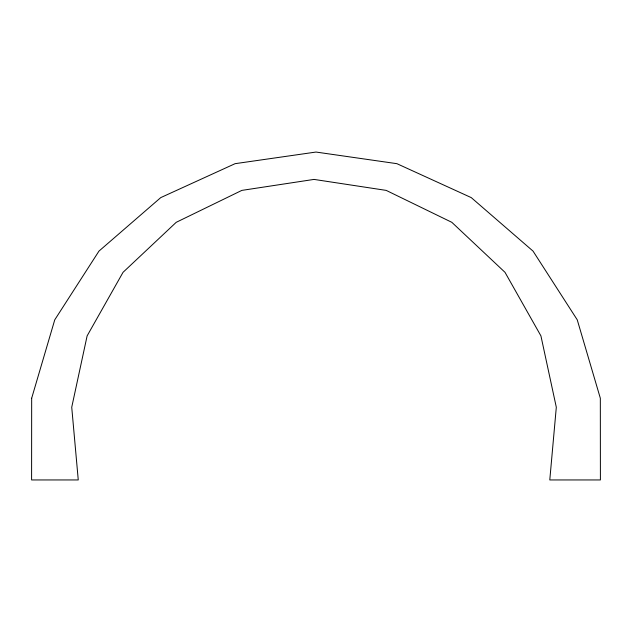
<?xml version="1.0" encoding="UTF-8"?>
<svg xmlns="http://www.w3.org/2000/svg" width="632" height="632" viewBox="0 0 632 632"><rect width="100%" height="100%" fill="white"/><g stroke="black" fill="none" stroke-linecap="round" stroke-linejoin="round"><path stroke-width="0.95" d="M31.671 398.223L31.6 479.949L78.257 479.949L71.732 407.245L87.121 335.884L123.035 272.329L176.21 222.322L241.851 190.39L314.025 179.409L386.192 190.39L451.833 222.322L505.008 272.329L540.921 335.884L556.31 407.245L549.785 479.949L600.4 479.949L600.329 398.223L577.245 319.824L533.029 251.102L471.243 197.603L396.896 163.672L316 152.051L235.104 163.672L160.757 197.603L98.971 251.102L54.755 319.824L31.671 398.223"/></g></svg>
